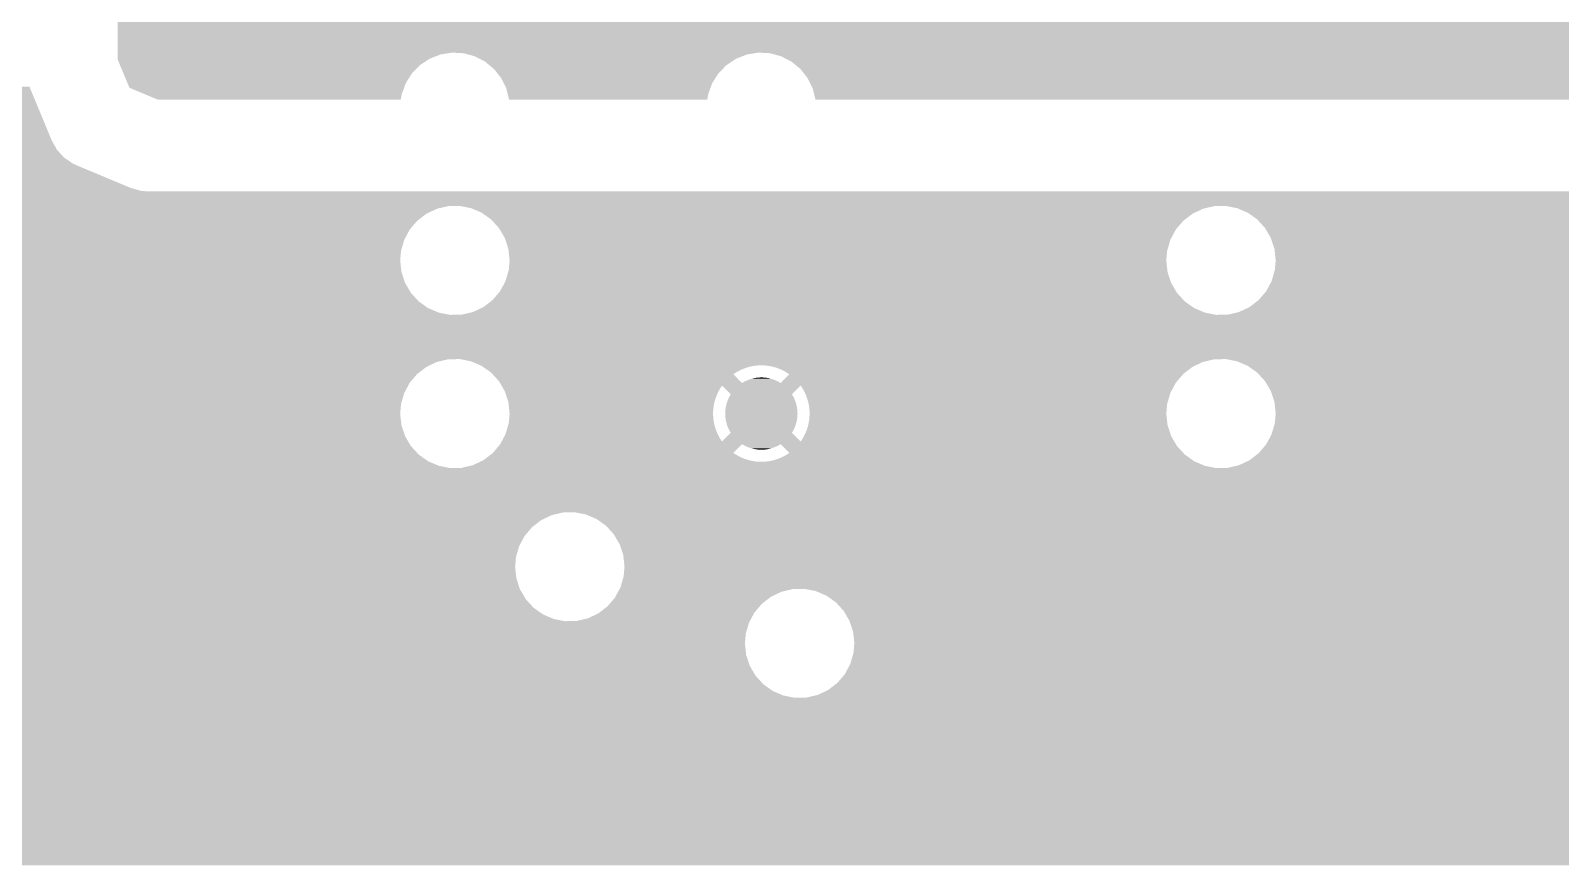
# Model space of a CAD drawing. Extents: x 295 to 953, y 10 to 290.
# Drawn here: x 622.17 to 655.14, y 135.26 to 153.25 of the extents above; entities that cross this region are included whole.
import ezdxf

# ---------------------------------------------------------------- set-up
doc = ezdxf.new("R2010")
doc.units = 0
doc.header["$LTSCALE"] = 5
doc.header["$MEASUREMENT"] = 0
doc.layers.add('PWR1', color=7, linetype='CONTINUOUS')

msp = doc.modelspace()

# ---------------------------------------------------------------- linework, layer by layer
at = {"layer": 'PWR1'}
for points in [[(624.051, 152.779), (624.051, 153.73), (797.076, 152.779), (797.076, 153.73)], [(624.051, 152.74), (624.051, 152.779), (631.007, 152.74), (631.253, 152.779)], [(624.051, 152.649), (624.051, 152.74), (630.775, 152.649), (631.007, 152.74)], [(624.051, 152.625), (624.051, 152.649), (630.737, 152.625), (630.775, 152.649)], [(631.502, 152.766), (631.253, 152.779), (637.774, 152.766), (637.857, 152.779)], [(631.598, 152.74), (631.502, 152.766), (637.611, 152.74), (637.774, 152.766)], [(631.742, 152.7), (631.598, 152.74), (637.51, 152.7), (637.611, 152.74)], [(631.841, 152.649), (631.742, 152.7), (637.379, 152.649), (637.51, 152.7)], [(631.964, 152.586), (631.841, 152.649), (637.283, 152.586), (637.379, 152.649)], [(638.106, 152.766), (637.857, 152.779), (669.969, 152.766), (670.052, 152.779)], [(638.202, 152.74), (638.106, 152.766), (669.806, 152.74), (669.969, 152.766)], [(638.346, 152.7), (638.202, 152.74), (669.705, 152.7), (669.806, 152.74)], [(638.445, 152.649), (638.346, 152.7), (669.573, 152.649), (669.705, 152.7)], [(638.568, 152.586), (638.445, 152.649), (669.477, 152.586), (669.573, 152.649)], [(624.097, 152.512), (624.051, 152.625), (630.567, 152.512), (630.737, 152.625)], [(624.171, 152.335), (624.097, 152.512), (630.392, 152.335), (630.567, 152.512)], [(624.259, 152.124), (624.171, 152.335), (630.258, 152.124), (630.392, 152.335)], [(632.054, 152.512), (631.964, 152.586), (637.171, 152.512), (637.283, 152.586)], [(632.156, 152.428), (632.054, 152.512), (637.088, 152.428), (637.171, 152.512)], [(632.23, 152.335), (632.156, 152.428), (636.996, 152.335), (637.088, 152.428)], [(632.311, 152.232), (632.23, 152.335), (636.931, 152.232), (636.996, 152.335)], [(638.658, 152.512), (638.568, 152.586), (669.365, 152.512), (669.477, 152.586)], [(638.76, 152.428), (638.658, 152.512), (669.282, 152.428), (669.365, 152.512)], [(638.834, 152.335), (638.76, 152.428), (669.19, 152.335), (669.282, 152.428)], [(638.915, 152.232), (638.834, 152.335), (669.126, 152.232), (669.19, 152.335)], [(617.609, 151.85), (617.544, 152.048), (622.227, 151.85), (622.145, 152.048)], [(624.301, 152.022), (624.259, 152.124), (630.221, 152.022), (630.258, 152.124)], [(624.301, 152.021), (624.301, 152.022), (630.221, 152.021), (630.221, 152.022)], [(624.615, 151.89), (624.301, 152.021), (630.172, 151.89), (630.221, 152.021)], [(632.365, 152.124), (632.311, 152.232), (636.862, 152.124), (636.931, 152.232)], [(632.422, 152.009), (632.365, 152.124), (636.82, 152.009), (636.862, 152.124)], [(632.451, 151.89), (632.422, 152.009), (636.776, 151.89), (636.82, 152.009)], [(638.969, 152.124), (638.915, 152.232), (669.057, 152.124), (669.126, 152.232)], [(639.026, 152.009), (638.969, 152.124), (669.015, 152.009), (669.057, 152.124)], [(639.055, 151.89), (639.026, 152.009), (668.971, 151.89), (669.015, 152.009)], [(617.635, 151.602), (617.609, 151.85), (622.33, 151.602), (622.227, 151.85)], [(624.909, 151.767), (624.615, 151.89), (630.148, 151.767), (630.172, 151.89)], [(632.482, 151.767), (632.451, 151.89), (636.752, 151.767), (636.776, 151.89)], [(639.086, 151.767), (639.055, 151.89), (668.947, 151.767), (668.971, 151.89)], [(639.087, 151.767), (639.086, 151.767), (668.946, 151.767), (668.947, 151.767)], [(617.547, 151.156), (617.617, 151.395), (622.515, 151.156), (622.416, 151.395)], [(617.617, 151.395), (617.635, 151.602), (622.416, 151.395), (622.33, 151.602)], [(617.429, 150.936), (617.547, 151.156), (622.606, 150.936), (622.515, 151.156)], [(617.07, 150.595), (617.188, 150.686), (622.822, 150.595), (622.739, 150.686)], [(617.188, 150.686), (617.268, 150.747), (622.739, 150.686), (622.705, 150.747)], [(617.268, 150.747), (617.386, 150.885), (622.705, 150.747), (622.627, 150.885)], [(617.386, 150.885), (617.429, 150.936), (622.627, 150.885), (622.606, 150.936)], [(602.588, 150.388), (602.588, 150.428), (623.081, 150.388), (623.024, 150.428)], [(602.588, 150.351), (602.588, 150.388), (623.16, 150.351), (623.081, 150.388)], [(602.588, 149.862), (602.588, 150.351), (624.329, 149.862), (623.16, 150.351)], [(616.352, 150.428), (616.602, 150.432), (623.024, 150.428), (623.017, 150.432)], [(616.602, 150.432), (616.844, 150.489), (623.017, 150.432), (622.934, 150.489)], [(616.844, 150.489), (616.905, 150.517), (622.934, 150.489), (622.893, 150.517)], [(616.905, 150.517), (617.07, 150.595), (622.893, 150.517), (622.822, 150.595)], [(602.588, 149.799), (602.588, 149.862), (624.549, 149.799), (624.329, 149.862)], [(602.588, 149.786), (602.588, 149.799), (624.711, 149.786), (624.549, 149.799)], [(602.588, 149.536), (602.588, 149.786), (729.13, 149.536), (728.527, 149.786)], [(602.588, 149.535), (602.588, 149.536), (729.13, 149.535), (729.13, 149.536)], [(602.588, 149.474), (602.588, 149.535), (729.156, 149.474), (729.13, 149.535)], [(606.677, 149.47), (606.654, 149.474), (631.17, 149.47), (631.419, 149.474)], [(606.899, 149.426), (606.677, 149.47), (630.983, 149.426), (631.17, 149.47)], [(606.929, 149.413), (606.899, 149.426), (630.927, 149.413), (630.983, 149.426)], [(607.128, 149.328), (606.929, 149.413), (630.747, 149.328), (630.927, 149.413)], [(631.442, 149.47), (631.419, 149.474), (647.68, 149.47), (647.929, 149.474)], [(631.664, 149.426), (631.442, 149.47), (647.493, 149.426), (647.68, 149.47)], [(631.694, 149.413), (631.664, 149.426), (647.437, 149.413), (647.493, 149.426)], [(631.893, 149.328), (631.694, 149.413), (647.257, 149.328), (647.437, 149.413)], [(648.174, 149.426), (647.929, 149.474), (729.176, 149.426), (729.156, 149.474)], [(648.403, 149.328), (648.174, 149.426), (729.217, 149.328), (729.176, 149.426)], [(607.157, 149.306), (607.128, 149.328), (630.702, 149.306), (630.747, 149.328)], [(607.331, 149.183), (607.157, 149.306), (630.541, 149.183), (630.702, 149.306)], [(607.357, 149.155), (607.331, 149.183), (630.504, 149.155), (630.541, 149.183)], [(607.499, 148.999), (607.357, 149.155), (630.371, 148.999), (630.504, 149.155)], [(631.922, 149.306), (631.893, 149.328), (647.212, 149.306), (647.257, 149.328)], [(632.096, 149.183), (631.922, 149.306), (647.051, 149.183), (647.212, 149.306)], [(632.122, 149.155), (632.096, 149.183), (647.014, 149.155), (647.051, 149.183)], [(632.264, 148.999), (632.122, 149.155), (646.881, 148.999), (647.014, 149.155)], [(648.606, 149.183), (648.403, 149.328), (729.277, 149.183), (729.217, 149.328)], [(648.774, 148.999), (648.606, 149.183), (729.354, 148.999), (729.277, 149.183)], [(607.519, 148.965), (607.499, 148.999), (630.342, 148.965), (630.371, 148.999)], [(607.625, 148.784), (607.519, 148.965), (630.245, 148.784), (630.342, 148.965)], [(607.638, 148.746), (607.625, 148.784), (630.224, 148.746), (630.245, 148.784)], [(607.703, 148.548), (607.638, 148.746), (630.167, 148.548), (630.224, 148.746)], [(632.284, 148.965), (632.264, 148.999), (646.852, 148.965), (646.881, 148.999)], [(632.39, 148.784), (632.284, 148.965), (646.755, 148.784), (646.852, 148.965)], [(632.403, 148.746), (632.39, 148.784), (646.734, 148.746), (646.755, 148.784)], [(632.468, 148.548), (632.403, 148.746), (646.677, 148.548), (646.734, 148.746)], [(648.817, 148.927), (648.774, 148.999), (729.385, 148.927), (729.354, 148.999)], [(648.817, 148.926), (648.817, 148.927), (729.385, 148.926), (729.385, 148.927)], [(648.9, 148.784), (648.817, 148.926), (729.385, 148.784), (729.385, 148.926)], [(648.978, 148.548), (648.9, 148.784), (729.385, 148.548), (729.385, 148.784)], [(607.707, 148.507), (607.703, 148.548), (630.155, 148.507), (630.167, 148.548)], [(607.729, 148.3), (607.707, 148.507), (630.136, 148.3), (630.155, 148.507)], [(632.472, 148.507), (632.468, 148.548), (646.665, 148.507), (646.677, 148.548)], [(632.494, 148.3), (632.472, 148.507), (646.646, 148.3), (646.665, 148.507)], [(649.004, 148.3), (648.978, 148.548), (729.385, 148.3), (729.385, 148.548)], [(607.641, 147.854), (607.699, 148.052), (630.228, 147.854), (630.163, 148.052)], [(607.699, 148.052), (607.711, 148.093), (630.163, 148.052), (630.158, 148.093)], [(607.711, 148.093), (607.729, 148.3), (630.158, 148.093), (630.136, 148.3)], [(632.406, 147.854), (632.464, 148.052), (646.738, 147.854), (646.673, 148.052)], [(632.464, 148.052), (632.476, 148.093), (646.673, 148.052), (646.668, 148.093)], [(632.476, 148.093), (632.494, 148.3), (646.668, 148.093), (646.646, 148.3)], [(648.916, 147.854), (648.986, 148.093), (729.385, 147.854), (729.385, 148.093)], [(648.986, 148.093), (649.004, 148.3), (729.385, 148.093), (729.385, 148.3)], [(607.523, 147.634), (607.621, 147.815), (630.347, 147.634), (630.241, 147.815)], [(607.621, 147.815), (607.641, 147.854), (630.241, 147.815), (630.228, 147.854)], [(632.288, 147.634), (632.386, 147.815), (646.857, 147.634), (646.751, 147.815)], [(632.386, 147.815), (632.406, 147.854), (646.751, 147.815), (646.738, 147.854)], [(648.81, 147.655), (648.867, 147.762), (702.52, 147.655), (702.746, 147.762)], [(648.867, 147.762), (648.898, 147.819), (702.746, 147.762), (702.988, 147.819)], [(648.898, 147.819), (648.9, 147.823), (702.988, 147.819), (703.238, 147.823)], [(648.9, 147.823), (648.916, 147.854), (729.385, 147.823), (729.385, 147.854)], [(607.164, 147.293), (607.325, 147.416), (630.708, 147.293), (630.535, 147.416)], [(607.325, 147.416), (607.362, 147.445), (630.535, 147.416), (630.509, 147.445)], [(607.362, 147.445), (607.494, 147.6), (630.509, 147.445), (630.367, 147.6)], [(607.494, 147.6), (607.523, 147.634), (630.367, 147.6), (630.347, 147.634)], [(631.929, 147.293), (632.09, 147.416), (647.218, 147.293), (647.045, 147.416)], [(632.09, 147.416), (632.127, 147.445), (647.045, 147.416), (647.019, 147.445)], [(632.127, 147.445), (632.259, 147.6), (647.019, 147.445), (646.877, 147.6)], [(632.259, 147.6), (632.288, 147.634), (646.877, 147.6), (646.857, 147.634)], [(648.466, 147.314), (648.637, 147.445), (702.161, 147.314), (702.272, 147.445)], [(648.637, 147.445), (648.687, 147.504), (702.272, 147.445), (702.323, 147.504)], [(648.687, 147.504), (648.798, 147.634), (702.323, 147.504), (702.493, 147.634)], [(648.798, 147.634), (648.81, 147.655), (702.493, 147.634), (702.52, 147.655)], [(602.588, 147.095), (602.588, 147.126), (702.043, 147.095), (702.059, 147.126)], [(602.588, 146.856), (602.588, 147.095), (701.973, 146.856), (702.043, 147.095)], [(606.446, 147.126), (606.696, 147.13), (631.211, 147.126), (631.189, 147.13)], [(606.696, 147.13), (606.882, 147.174), (631.189, 147.13), (630.967, 147.174)], [(606.882, 147.174), (606.938, 147.187), (630.967, 147.174), (630.937, 147.187)], [(606.938, 147.187), (607.119, 147.272), (630.937, 147.187), (630.738, 147.272)], [(607.119, 147.272), (607.164, 147.293), (630.738, 147.272), (630.708, 147.293)], [(631.211, 147.126), (631.461, 147.13), (647.721, 147.126), (647.699, 147.13)], [(631.461, 147.13), (631.647, 147.174), (647.699, 147.13), (647.477, 147.174)], [(631.647, 147.174), (631.703, 147.187), (647.477, 147.174), (647.447, 147.187)], [(631.703, 147.187), (631.884, 147.272), (647.447, 147.187), (647.248, 147.272)], [(631.884, 147.272), (631.929, 147.293), (647.248, 147.272), (647.218, 147.293)], [(647.721, 147.126), (647.971, 147.13), (702.059, 147.126), (702.062, 147.13)], [(647.971, 147.13), (648.213, 147.187), (702.062, 147.13), (702.092, 147.187)], [(648.213, 147.187), (648.439, 147.293), (702.092, 147.187), (702.149, 147.293)], [(648.439, 147.293), (648.466, 147.314), (702.149, 147.293), (702.161, 147.314)], [(602.588, 146.649), (602.588, 146.856), (701.955, 146.649), (701.973, 146.856)], [(602.588, 146.401), (602.588, 146.649), (701.981, 146.401), (701.955, 146.649)], [(602.588, 146.172), (602.588, 146.401), (702.057, 146.172), (701.981, 146.401)], [(616.583, 146.168), (616.56, 146.172), (631.17, 146.168), (631.419, 146.172)], [(616.805, 146.124), (616.583, 146.168), (630.983, 146.124), (631.17, 146.168)], [(616.835, 146.111), (616.805, 146.124), (630.927, 146.111), (630.983, 146.124)], [(617.034, 146.026), (616.835, 146.111), (630.747, 146.026), (630.927, 146.111)], [(631.442, 146.168), (631.419, 146.172), (647.68, 146.168), (647.929, 146.172)], [(631.664, 146.124), (631.442, 146.168), (647.493, 146.124), (647.68, 146.168)], [(631.694, 146.111), (631.664, 146.124), (647.437, 146.111), (647.493, 146.124)], [(631.864, 146.038), (631.694, 146.111), (647.282, 146.038), (647.437, 146.111)], [(647.952, 146.168), (647.929, 146.172), (662.539, 146.168), (662.788, 146.172)], [(648.174, 146.124), (647.952, 146.168), (662.352, 146.124), (662.539, 146.168)], [(648.204, 146.111), (648.174, 146.124), (662.296, 146.111), (662.352, 146.124)], [(648.403, 146.026), (648.204, 146.111), (662.116, 146.026), (662.296, 146.111)], [(617.063, 146.004), (617.034, 146.026), (630.702, 146.004), (630.747, 146.026)], [(617.237, 145.881), (617.063, 146.004), (630.541, 145.881), (630.702, 146.004)], [(617.263, 145.853), (617.237, 145.881), (630.504, 145.853), (630.541, 145.881)], [(617.405, 145.697), (617.263, 145.853), (630.371, 145.697), (630.504, 145.853)], [(631.874, 146.033), (631.864, 146.038), (637.823, 146.033), (637.897, 146.038)], [(631.893, 146.026), (631.874, 146.033), (637.762, 146.026), (637.823, 146.033)], [(631.895, 146.024), (631.893, 146.026), (637.749, 146.024), (637.762, 146.026)], [(631.916, 146.009), (631.895, 146.024), (637.676, 146.009), (637.749, 146.024)], [(631.944, 145.989), (631.916, 146.009), (637.605, 145.989), (637.676, 146.009)], [(631.979, 145.964), (631.944, 145.989), (637.535, 145.964), (637.605, 145.989)], [(632.021, 145.935), (631.979, 145.964), (637.467, 145.935), (637.535, 145.964)], [(632.069, 145.9), (632.021, 145.935), (637.402, 145.9), (637.467, 145.935)], [(632.096, 145.881), (632.069, 145.9), (637.372, 145.881), (637.402, 145.9)], [(632.114, 145.861), (632.096, 145.881), (637.339, 145.861), (637.372, 145.881)], [(632.129, 145.845), (632.114, 145.861), (637.315, 145.845), (637.339, 145.861)], [(632.264, 145.697), (632.129, 145.845), (637.462, 145.697), (637.315, 145.845)], [(637.618, 145.716), (637.658, 145.732), (638.222, 145.716), (638.179, 145.732)], [(637.658, 145.732), (637.679, 145.738), (638.179, 145.732), (638.162, 145.738)], [(637.679, 145.738), (637.719, 145.751), (638.162, 145.738), (638.118, 145.751)], [(637.719, 145.751), (637.741, 145.756), (638.118, 145.751), (638.1, 145.756)], [(637.741, 145.756), (637.781, 145.765), (638.1, 145.756), (638.054, 145.765)], [(637.781, 145.765), (637.806, 145.768), (638.054, 145.765), (638.037, 145.768)], [(637.806, 145.768), (637.845, 145.774), (638.037, 145.768), (637.988, 145.774)], [(637.845, 145.774), (637.876, 145.775), (637.988, 145.774), (637.973, 145.775)], [(637.876, 145.775), (637.909, 145.777), (637.973, 145.775), (637.909, 145.777)], [(637.971, 146.037), (637.897, 146.038), (647.28, 146.037), (647.282, 146.038)], [(638.044, 146.03), (637.971, 146.037), (647.267, 146.03), (647.28, 146.037)], [(638.118, 146.019), (638.044, 146.03), (647.242, 146.019), (647.267, 146.03)], [(638.18, 146.004), (638.118, 146.019), (647.212, 146.004), (647.242, 146.019)], [(638.19, 146.002), (638.18, 146.004), (647.209, 146.002), (647.212, 146.004)], [(638.261, 145.98), (638.19, 146.002), (647.18, 145.98), (647.209, 146.002)], [(638.33, 145.953), (638.261, 145.98), (647.145, 145.953), (647.18, 145.98)], [(638.397, 145.922), (638.33, 145.953), (647.104, 145.922), (647.145, 145.953)], [(638.342, 145.663), (638.523, 145.845), (646.852, 145.663), (647.007, 145.845)], [(638.461, 145.885), (638.397, 145.922), (647.056, 145.885), (647.104, 145.922)], [(638.51, 145.853), (638.461, 145.885), (647.014, 145.853), (647.056, 145.885)], [(638.523, 145.845), (638.51, 145.853), (647.007, 145.845), (647.014, 145.853)], [(648.432, 146.004), (648.403, 146.026), (662.071, 146.004), (662.116, 146.026)], [(648.606, 145.881), (648.432, 146.004), (661.91, 145.881), (662.071, 146.004)], [(648.632, 145.853), (648.606, 145.881), (661.873, 145.853), (661.91, 145.881)], [(648.774, 145.697), (648.632, 145.853), (661.74, 145.697), (661.873, 145.853)], [(617.425, 145.663), (617.405, 145.697), (630.342, 145.663), (630.371, 145.697)], [(617.531, 145.482), (617.425, 145.663), (630.245, 145.482), (630.342, 145.663)], [(617.544, 145.444), (617.531, 145.482), (630.224, 145.444), (630.245, 145.482)], [(617.609, 145.246), (617.544, 145.444), (630.167, 145.246), (630.224, 145.444)], [(632.288, 145.657), (632.264, 145.697), (637.503, 145.657), (637.462, 145.697)], [(632.32, 145.602), (632.288, 145.657), (646.819, 145.602), (646.849, 145.657)], [(632.356, 145.54), (632.32, 145.602), (637.032, 145.54), (637.072, 145.602)], [(632.39, 145.482), (632.356, 145.54), (636.999, 145.482), (637.032, 145.54)], [(632.392, 145.475), (632.39, 145.482), (636.995, 145.475), (636.999, 145.482)], [(632.414, 145.408), (632.392, 145.475), (636.964, 145.408), (636.995, 145.475)], [(632.437, 145.339), (632.414, 145.408), (636.937, 145.339), (636.964, 145.408)], [(637.26, 145.414), (637.072, 145.602), (638.578, 145.414), (638.766, 145.602)], [(637.234, 145.367), (637.26, 145.414), (638.605, 145.367), (638.578, 145.414)], [(637.503, 145.657), (637.541, 145.679), (638.335, 145.657), (638.297, 145.679)], [(637.541, 145.679), (637.56, 145.689), (638.297, 145.679), (638.28, 145.689)], [(637.56, 145.689), (637.598, 145.708), (638.28, 145.689), (638.239, 145.708)], [(637.598, 145.708), (637.618, 145.716), (638.239, 145.708), (638.222, 145.716)], [(638.335, 145.657), (638.342, 145.663), (646.849, 145.657), (646.852, 145.663)], [(638.795, 145.559), (638.766, 145.602), (646.796, 145.559), (646.819, 145.602)], [(638.833, 145.495), (638.795, 145.559), (646.762, 145.495), (646.796, 145.559)], [(638.858, 145.444), (638.833, 145.495), (646.734, 145.444), (646.762, 145.495)], [(638.866, 145.429), (638.858, 145.444), (646.73, 145.429), (646.734, 145.444)], [(638.894, 145.361), (638.866, 145.429), (646.71, 145.361), (646.73, 145.429)], [(648.794, 145.663), (648.774, 145.697), (661.711, 145.663), (661.74, 145.697)], [(648.9, 145.482), (648.794, 145.663), (661.614, 145.482), (661.711, 145.663)], [(648.913, 145.444), (648.9, 145.482), (661.593, 145.444), (661.614, 145.482)], [(648.978, 145.246), (648.913, 145.444), (661.536, 145.246), (661.593, 145.444)], [(617.613, 145.205), (617.609, 145.246), (630.155, 145.205), (630.167, 145.246)], [(617.635, 144.998), (617.613, 145.205), (630.136, 144.998), (630.155, 145.205)], [(632.46, 145.268), (632.437, 145.339), (636.915, 145.268), (636.937, 145.339)], [(632.468, 145.246), (632.46, 145.268), (636.91, 145.246), (636.915, 145.268)], [(632.473, 145.196), (632.468, 145.246), (636.898, 145.196), (636.91, 145.246)], [(632.481, 145.123), (632.473, 145.196), (636.887, 145.123), (636.898, 145.196)], [(632.489, 145.049), (632.481, 145.123), (636.88, 145.049), (636.887, 145.123)], [(637.142, 145.052), (637.143, 145.062), (638.696, 145.052), (638.696, 145.062)], [(637.143, 145.062), (637.149, 145.115), (638.696, 145.062), (638.689, 145.115)], [(637.149, 145.115), (637.151, 145.126), (638.689, 145.115), (638.688, 145.126)], [(637.151, 145.126), (637.161, 145.178), (638.688, 145.126), (638.677, 145.178)], [(637.161, 145.178), (637.164, 145.188), (638.677, 145.178), (638.675, 145.188)], [(637.164, 145.188), (637.179, 145.24), (638.675, 145.188), (638.66, 145.24)], [(637.179, 145.24), (637.182, 145.25), (638.66, 145.24), (638.657, 145.25)], [(637.182, 145.25), (637.201, 145.3), (638.657, 145.25), (638.637, 145.3)], [(637.201, 145.3), (637.206, 145.31), (638.637, 145.3), (638.633, 145.31)], [(637.206, 145.31), (637.228, 145.358), (638.633, 145.31), (638.61, 145.358)], [(637.228, 145.358), (637.234, 145.367), (638.61, 145.358), (638.605, 145.367)], [(638.917, 145.29), (638.894, 145.361), (646.69, 145.29), (646.71, 145.361)], [(638.936, 145.219), (638.917, 145.29), (646.669, 145.219), (646.69, 145.29)], [(638.938, 145.205), (638.936, 145.219), (646.665, 145.205), (646.669, 145.219)], [(638.949, 145.146), (638.938, 145.205), (646.66, 145.146), (646.665, 145.205)], [(638.957, 145.072), (638.949, 145.146), (646.653, 145.072), (646.66, 145.146)], [(638.959, 144.998), (638.957, 145.072), (646.646, 144.998), (646.653, 145.072)], [(648.982, 145.205), (648.978, 145.246), (661.524, 145.205), (661.536, 145.246)], [(649.004, 144.998), (648.982, 145.205), (661.505, 144.998), (661.524, 145.205)], [(617.547, 144.552), (617.605, 144.75), (630.228, 144.552), (630.163, 144.75)], [(617.605, 144.75), (617.617, 144.791), (630.163, 144.75), (630.158, 144.791)], [(617.617, 144.791), (617.635, 144.998), (630.158, 144.791), (630.136, 144.998)], [(632.445, 144.684), (632.465, 144.755), (636.928, 144.684), (636.908, 144.755)], [(632.465, 144.755), (632.476, 144.791), (636.908, 144.755), (636.901, 144.791)], [(632.476, 144.791), (632.479, 144.828), (636.901, 144.791), (636.893, 144.828)], [(632.479, 144.828), (632.486, 144.901), (636.893, 144.828), (636.884, 144.901)], [(632.486, 144.901), (632.492, 144.975), (636.884, 144.901), (636.879, 144.975)], [(632.494, 144.998), (632.489, 145.049), (636.88, 144.998), (636.88, 145.049)], [(632.492, 144.975), (632.494, 144.998), (636.879, 144.975), (636.88, 144.998)], [(637.14, 144.998), (637.142, 145.052), (638.699, 144.998), (638.696, 145.052)], [(637.142, 144.944), (637.14, 144.998), (638.697, 144.944), (638.699, 144.998)], [(637.143, 144.934), (637.142, 144.944), (638.696, 144.934), (638.697, 144.944)], [(637.149, 144.88), (637.143, 144.934), (638.69, 144.88), (638.696, 144.934)], [(637.151, 144.87), (637.149, 144.88), (638.688, 144.87), (638.69, 144.88)], [(637.162, 144.817), (637.151, 144.87), (638.677, 144.817), (638.688, 144.87)], [(637.164, 144.807), (637.162, 144.817), (638.675, 144.807), (638.677, 144.817)], [(637.179, 144.756), (637.164, 144.807), (638.66, 144.756), (638.675, 144.807)], [(637.182, 144.746), (637.179, 144.756), (638.656, 144.746), (638.66, 144.756)], [(637.201, 144.695), (637.182, 144.746), (638.637, 144.695), (638.656, 144.746)], [(638.924, 144.727), (638.929, 144.75), (646.68, 144.727), (646.673, 144.75)], [(638.929, 144.75), (638.94, 144.799), (646.673, 144.75), (646.668, 144.799)], [(638.94, 144.799), (638.952, 144.873), (646.668, 144.799), (646.66, 144.873)], [(638.952, 144.873), (638.958, 144.946), (646.66, 144.873), (646.652, 144.946)], [(638.958, 144.946), (638.959, 144.998), (646.652, 144.946), (646.646, 144.998)], [(648.916, 144.552), (648.974, 144.75), (661.597, 144.552), (661.532, 144.75)], [(648.974, 144.75), (648.986, 144.791), (661.532, 144.75), (661.527, 144.791)], [(648.986, 144.791), (649.004, 144.998), (661.527, 144.791), (661.505, 144.998)], [(617.429, 144.332), (617.527, 144.513), (630.347, 144.332), (630.241, 144.513)], [(617.527, 144.513), (617.547, 144.552), (630.241, 144.513), (630.228, 144.552)], [(632.321, 144.394), (632.334, 144.417), (637.072, 144.394), (637.056, 144.417)], [(632.334, 144.417), (632.368, 144.48), (637.056, 144.417), (637.017, 144.48)], [(632.368, 144.48), (632.403, 144.546), (637.017, 144.48), (636.982, 144.546)], [(632.403, 144.546), (632.406, 144.552), (636.982, 144.546), (636.98, 144.552)], [(632.406, 144.552), (632.424, 144.614), (636.98, 144.552), (636.953, 144.614)], [(632.424, 144.614), (632.445, 144.684), (636.953, 144.614), (636.928, 144.684)], [(637.072, 144.394), (637.26, 144.582), (638.766, 144.394), (638.578, 144.582)], [(637.205, 144.686), (637.201, 144.695), (638.633, 144.686), (638.637, 144.695)], [(637.229, 144.637), (637.205, 144.686), (638.61, 144.637), (638.633, 144.686)], [(637.233, 144.628), (637.229, 144.637), (638.605, 144.628), (638.61, 144.637)], [(637.26, 144.582), (637.233, 144.628), (638.578, 144.582), (638.605, 144.628)], [(638.766, 144.394), (638.807, 144.456), (646.821, 144.394), (646.784, 144.456)], [(638.807, 144.456), (638.839, 144.513), (646.784, 144.456), (646.751, 144.513)], [(638.839, 144.513), (638.843, 144.52), (646.751, 144.513), (646.748, 144.52)], [(638.843, 144.52), (638.875, 144.587), (646.748, 144.52), (646.726, 144.587)], [(638.875, 144.587), (638.902, 144.656), (646.726, 144.587), (646.704, 144.656)], [(638.902, 144.656), (638.924, 144.727), (646.704, 144.656), (646.68, 144.727)], [(648.798, 144.332), (648.896, 144.513), (661.716, 144.332), (661.61, 144.513)], [(648.896, 144.513), (648.916, 144.552), (661.61, 144.513), (661.597, 144.552)], [(617.07, 143.991), (617.231, 144.114), (630.708, 143.991), (630.535, 144.114)], [(617.231, 144.114), (617.268, 144.143), (630.535, 144.114), (630.509, 144.143)], [(617.268, 144.143), (617.4, 144.298), (630.509, 144.143), (630.367, 144.298)], [(617.4, 144.298), (617.429, 144.332), (630.367, 144.298), (630.347, 144.332)], [(631.995, 144.042), (632.037, 144.074), (637.509, 144.042), (637.442, 144.074)], [(632.037, 144.074), (632.084, 144.11), (637.442, 144.074), (637.377, 144.11)], [(632.084, 144.11), (632.127, 144.143), (637.377, 144.11), (637.328, 144.143)], [(632.127, 144.143), (632.134, 144.151), (637.328, 144.143), (637.315, 144.151)], [(632.134, 144.151), (632.288, 144.332), (637.315, 144.151), (637.497, 144.332)], [(632.288, 144.332), (632.292, 144.339), (637.497, 144.332), (637.503, 144.339)], [(632.292, 144.339), (632.321, 144.394), (646.853, 144.339), (646.821, 144.394)], [(637.542, 144.317), (637.503, 144.339), (638.298, 144.317), (638.335, 144.339)], [(637.559, 144.307), (637.542, 144.317), (638.278, 144.307), (638.298, 144.317)], [(637.599, 144.288), (637.559, 144.307), (638.241, 144.288), (638.278, 144.307)], [(637.617, 144.28), (637.599, 144.288), (638.22, 144.28), (638.241, 144.288)], [(637.659, 144.264), (637.617, 144.28), (638.181, 144.264), (638.22, 144.28)], [(637.677, 144.257), (637.659, 144.264), (638.16, 144.257), (638.181, 144.264)], [(637.721, 144.245), (637.677, 144.257), (638.12, 144.245), (638.16, 144.257)], [(637.739, 144.24), (637.721, 144.245), (638.097, 144.24), (638.12, 144.245)], [(637.784, 144.231), (637.739, 144.24), (638.057, 144.231), (638.097, 144.24)], [(637.802, 144.227), (637.784, 144.231), (638.033, 144.227), (638.057, 144.231)], [(637.85, 144.222), (637.802, 144.227), (637.994, 144.222), (638.033, 144.227)], [(637.865, 144.22), (637.85, 144.222), (637.962, 144.22), (637.994, 144.222)], [(637.93, 144.219), (637.865, 144.22), (637.93, 144.219), (637.962, 144.22)], [(638.376, 144.298), (638.335, 144.339), (646.877, 144.298), (646.853, 144.339)], [(638.371, 144.061), (638.437, 144.096), (647.12, 144.061), (647.071, 144.096)], [(638.523, 144.151), (638.376, 144.298), (647.011, 144.151), (646.877, 144.298)], [(638.437, 144.096), (638.467, 144.114), (647.071, 144.096), (647.045, 144.114)], [(638.467, 144.114), (638.5, 144.135), (647.045, 144.114), (647.026, 144.135)], [(638.5, 144.135), (638.523, 144.151), (647.026, 144.135), (647.011, 144.151)], [(648.439, 143.991), (648.6, 144.114), (662.077, 143.991), (661.904, 144.114)], [(648.6, 144.114), (648.637, 144.143), (661.904, 144.114), (661.878, 144.143)], [(648.637, 144.143), (648.769, 144.298), (661.878, 144.143), (661.736, 144.298)], [(648.769, 144.298), (648.798, 144.332), (661.736, 144.298), (661.716, 144.332)], [(602.588, 143.727), (602.588, 143.824), (675.329, 143.727), (675.366, 143.824)], [(616.352, 143.824), (616.602, 143.828), (631.211, 143.824), (631.189, 143.828)], [(616.602, 143.828), (616.788, 143.872), (631.189, 143.828), (630.967, 143.872)], [(616.788, 143.872), (616.844, 143.885), (630.967, 143.872), (630.937, 143.885)], [(616.844, 143.885), (617.025, 143.97), (630.937, 143.885), (630.738, 143.97)], [(617.025, 143.97), (617.07, 143.991), (630.738, 143.97), (630.708, 143.991)], [(631.211, 143.824), (631.461, 143.828), (647.721, 143.824), (647.699, 143.828)], [(631.461, 143.828), (631.647, 143.872), (647.699, 143.828), (647.477, 143.872)], [(631.647, 143.872), (631.703, 143.885), (647.477, 143.872), (647.447, 143.885)], [(631.703, 143.885), (631.858, 143.958), (647.447, 143.885), (647.276, 143.958)], [(631.858, 143.958), (631.861, 143.959), (637.942, 143.958), (637.868, 143.959)], [(631.861, 143.959), (631.874, 143.965), (637.868, 143.959), (637.794, 143.965)], [(631.874, 143.965), (631.898, 143.977), (637.794, 143.965), (637.721, 143.977)], [(631.898, 143.977), (631.929, 143.991), (637.721, 143.977), (637.659, 143.991)], [(631.929, 143.991), (631.932, 143.994), (637.659, 143.991), (637.649, 143.994)], [(631.932, 143.994), (631.96, 144.015), (637.649, 143.994), (637.578, 144.015)], [(631.96, 144.015), (631.995, 144.042), (637.578, 144.015), (637.509, 144.042)], [(637.942, 143.958), (638.016, 143.962), (647.276, 143.958), (647.266, 143.962)], [(638.016, 143.962), (638.077, 143.97), (647.266, 143.962), (647.248, 143.97)], [(638.077, 143.97), (638.09, 143.972), (647.248, 143.97), (647.246, 143.972)], [(638.09, 143.972), (638.162, 143.986), (647.246, 143.972), (647.225, 143.986)], [(638.162, 143.986), (638.234, 144.006), (647.225, 143.986), (647.197, 144.006)], [(638.234, 144.006), (638.303, 144.031), (647.197, 144.006), (647.162, 144.031)], [(638.303, 144.031), (638.371, 144.061), (647.162, 144.031), (647.12, 144.061)], [(647.721, 143.824), (647.971, 143.828), (662.58, 143.824), (662.558, 143.828)], [(647.971, 143.828), (648.157, 143.872), (662.558, 143.828), (662.336, 143.872)], [(648.157, 143.872), (648.213, 143.885), (662.336, 143.872), (662.306, 143.885)], [(648.213, 143.885), (648.394, 143.97), (662.306, 143.885), (662.107, 143.97)], [(648.394, 143.97), (648.439, 143.991), (662.107, 143.97), (662.077, 143.991)], [(602.588, 143.455), (602.588, 143.727), (675.282, 143.455), (675.329, 143.727)], [(602.588, 143.347), (602.588, 143.455), (675.278, 143.347), (675.282, 143.455)], [(602.588, 143.073), (602.588, 143.347), (675.304, 143.073), (675.278, 143.347)], [(602.588, 142.87), (602.588, 143.073), (675.364, 142.87), (675.304, 143.073)], [(602.588, 142.866), (602.588, 142.87), (633.646, 142.866), (633.896, 142.87)], [(602.588, 142.809), (602.588, 142.866), (633.404, 142.809), (633.646, 142.866)], [(602.588, 142.702), (602.588, 142.809), (633.178, 142.702), (633.404, 142.809)], [(634.14, 142.822), (633.896, 142.87), (675.379, 142.822), (675.364, 142.87)], [(634.172, 142.808), (634.14, 142.822), (675.383, 142.808), (675.379, 142.822)], [(634.369, 142.724), (634.172, 142.808), (675.427, 142.724), (675.383, 142.808)], [(602.588, 142.551), (602.588, 142.702), (632.981, 142.551), (633.178, 142.702)], [(602.588, 142.361), (602.588, 142.551), (632.819, 142.361), (632.981, 142.551)], [(634.572, 142.579), (634.369, 142.724), (675.502, 142.579), (675.427, 142.724)], [(634.586, 142.564), (634.572, 142.579), (675.51, 142.564), (675.502, 142.579)], [(634.741, 142.395), (634.586, 142.564), (675.643, 142.395), (675.51, 142.564)], [(602.588, 142.142), (602.588, 142.361), (632.701, 142.142), (632.819, 142.361)], [(602.588, 141.903), (602.588, 142.142), (632.631, 141.903), (632.701, 142.142)], [(634.768, 142.348), (634.741, 142.395), (675.681, 142.348), (675.643, 142.395)], [(634.866, 142.18), (634.768, 142.348), (675.877, 142.18), (675.681, 142.348)], [(634.87, 142.169), (634.866, 142.18), (675.89, 142.169), (675.877, 142.18)], [(634.915, 142.033), (634.87, 142.169), (676.129, 142.033), (675.89, 142.169)], [(602.588, 141.696), (602.588, 141.903), (632.613, 141.696), (632.631, 141.903)], [(634.944, 141.945), (634.915, 142.033), (676.391, 141.945), (676.129, 142.033)], [(634.944, 141.944), (634.944, 141.945), (676.399, 141.944), (676.391, 141.945)], [(634.948, 141.908), (634.944, 141.944), (676.664, 141.908), (676.399, 141.944)], [(634.971, 141.696), (634.948, 141.908), (729.385, 141.696), (729.385, 141.908)], [(602.588, 141.448), (602.588, 141.696), (632.639, 141.448), (632.613, 141.696)], [(602.588, 141.211), (602.588, 141.448), (632.717, 141.211), (632.639, 141.448)], [(634.883, 141.25), (634.952, 141.489), (729.385, 141.25), (729.385, 141.489)], [(634.952, 141.489), (634.971, 141.696), (729.385, 141.489), (729.385, 141.696)], [(602.588, 140.996), (602.588, 141.211), (632.843, 140.996), (632.717, 141.211)], [(634.776, 141.051), (634.833, 141.158), (638.131, 141.051), (638.357, 141.158)], [(634.833, 141.158), (634.864, 141.215), (638.357, 141.158), (638.599, 141.215)], [(634.864, 141.215), (634.866, 141.219), (638.599, 141.215), (638.849, 141.219)], [(634.866, 141.219), (634.883, 141.25), (729.385, 141.219), (729.385, 141.25)], [(639.093, 141.171), (638.849, 141.219), (729.385, 141.171), (729.385, 141.219)], [(639.322, 141.073), (639.093, 141.171), (729.385, 141.073), (729.385, 141.171)], [(602.588, 140.812), (602.588, 140.996), (633.011, 140.812), (632.843, 140.996)], [(602.588, 140.668), (602.588, 140.812), (633.214, 140.668), (633.011, 140.812)], [(634.433, 140.71), (634.603, 140.841), (637.772, 140.71), (637.883, 140.841)], [(634.603, 140.841), (634.654, 140.9), (637.883, 140.841), (637.934, 140.9)], [(634.654, 140.9), (634.765, 141.03), (637.934, 140.9), (638.104, 141.03)], [(634.765, 141.03), (634.776, 141.051), (638.104, 141.03), (638.131, 141.051)], [(639.525, 140.928), (639.322, 141.073), (729.385, 140.928), (729.385, 141.073)], [(639.694, 140.744), (639.525, 140.928), (729.385, 140.744), (729.385, 140.928)], [(602.588, 140.57), (602.588, 140.668), (633.443, 140.57), (633.214, 140.668)], [(602.588, 140.522), (602.588, 140.57), (633.688, 140.522), (633.443, 140.57)], [(602.588, 140.491), (602.588, 140.522), (637.654, 140.491), (637.67, 140.522)], [(602.588, 140.252), (602.588, 140.491), (637.584, 140.252), (637.654, 140.491)], [(633.688, 140.522), (633.937, 140.526), (637.67, 140.522), (637.673, 140.526)], [(633.937, 140.526), (634.18, 140.583), (637.673, 140.526), (637.703, 140.583)], [(634.18, 140.583), (634.405, 140.689), (637.703, 140.583), (637.76, 140.689)], [(634.405, 140.689), (634.433, 140.71), (637.76, 140.689), (637.772, 140.71)], [(639.819, 140.529), (639.694, 140.744), (729.385, 140.529), (729.385, 140.744)], [(639.897, 140.293), (639.819, 140.529), (729.385, 140.293), (729.385, 140.529)], [(602.588, 140.045), (602.588, 140.252), (637.566, 140.045), (637.584, 140.252)], [(639.924, 140.045), (639.897, 140.293), (729.385, 140.045), (729.385, 140.293)], [(602.588, 139.797), (602.588, 140.045), (637.592, 139.797), (637.566, 140.045)], [(602.588, 139.56), (602.588, 139.797), (637.67, 139.56), (637.592, 139.797)], [(639.879, 139.748), (639.899, 139.816), (684.485, 139.748), (684.752, 139.816)], [(639.899, 139.816), (639.904, 139.832), (684.752, 139.816), (685.027, 139.832)], [(639.904, 139.832), (639.905, 139.838), (729.385, 139.832), (729.385, 139.838)], [(639.905, 139.838), (639.924, 140.045), (729.385, 139.838), (729.385, 140.045)], [(602.588, 139.345), (602.588, 139.56), (637.796, 139.345), (637.67, 139.56)], [(639.718, 139.379), (639.765, 139.468), (683.932, 139.379), (684.014, 139.468)], [(639.765, 139.468), (639.836, 139.599), (684.014, 139.468), (684.192, 139.599)], [(639.836, 139.599), (639.845, 139.631), (684.192, 139.599), (684.236, 139.631)], [(639.845, 139.631), (639.879, 139.748), (684.236, 139.631), (684.485, 139.748)], [(602.588, 139.161), (602.588, 139.345), (637.964, 139.161), (637.796, 139.345)], [(602.588, 139.017), (602.588, 139.161), (638.167, 139.017), (637.964, 139.161)], [(639.358, 139.038), (639.556, 139.19), (683.686, 139.038), (683.78, 139.19)], [(639.556, 139.19), (639.621, 139.265), (683.78, 139.19), (683.827, 139.265)], [(639.621, 139.265), (639.718, 139.379), (683.827, 139.265), (683.932, 139.379)], [(602.588, 138.919), (602.588, 139.017), (638.396, 138.919), (638.167, 139.017)], [(602.588, 138.871), (602.588, 138.919), (638.641, 138.871), (638.396, 138.919)], [(602.588, 138.774), (602.588, 138.871), (683.584, 138.774), (683.621, 138.871)], [(638.641, 138.871), (638.89, 138.875), (683.621, 138.871), (683.623, 138.875)], [(638.89, 138.875), (639.133, 138.932), (683.623, 138.875), (683.644, 138.932)], [(639.133, 138.932), (639.343, 139.031), (683.644, 138.932), (683.682, 139.031)], [(639.343, 139.031), (639.358, 139.038), (683.682, 139.031), (683.686, 139.038)], [(602.588, 138.502), (602.588, 138.774), (683.537, 138.502), (683.584, 138.774)], [(602.588, 138.394), (602.588, 138.502), (683.533, 138.394), (683.537, 138.502)], [(602.588, 138.12), (602.588, 138.394), (683.559, 138.12), (683.533, 138.394)], [(602.588, 137.855), (602.588, 138.12), (683.638, 137.855), (683.559, 138.12)], [(602.588, 137.611), (602.588, 137.855), (683.765, 137.611), (683.638, 137.855)], [(602.588, 137.395), (602.588, 137.611), (683.936, 137.395), (683.765, 137.611)], [(602.588, 137.216), (602.588, 137.395), (684.145, 137.216), (683.936, 137.395)], [(602.588, 137.092), (602.588, 137.216), (684.364, 137.092), (684.145, 137.216)], [(602.588, 137.087), (602.588, 137.092), (678.223, 137.087), (678.473, 137.092)], [(602.588, 137.03), (602.588, 137.087), (677.981, 137.03), (678.223, 137.087)], [(602.588, 136.924), (602.588, 137.03), (677.755, 136.924), (677.981, 137.03)], [(602.588, 136.773), (602.588, 136.924), (677.558, 136.773), (677.755, 136.924)], [(602.588, 136.583), (602.588, 136.773), (677.396, 136.583), (677.558, 136.773)], [(602.588, 136.363), (602.588, 136.583), (677.278, 136.363), (677.396, 136.583)], [(602.588, 136.124), (602.588, 136.363), (677.208, 136.124), (677.278, 136.363)], [(602.588, 136.115), (602.588, 136.124), (677.207, 136.115), (677.208, 136.124)], [(602.67, 135.917), (602.588, 136.115), (677.19, 135.917), (677.207, 136.115)], [(602.773, 135.67), (602.67, 135.917), (677.216, 135.67), (677.19, 135.917)], [(602.838, 135.512), (602.773, 135.67), (677.268, 135.512), (677.216, 135.67)], [(602.838, 135.511), (602.838, 135.512), (677.268, 135.511), (677.268, 135.512)], [(603.026, 135.433), (602.838, 135.511), (677.294, 135.433), (677.268, 135.511)], [(603.445, 135.258), (603.026, 135.433), (677.392, 135.258), (677.294, 135.433)], [(603.446, 135.257), (603.445, 135.258), (677.392, 135.257), (677.392, 135.258)], [(603.447, 135.257), (603.446, 135.257), (677.391, 135.257), (677.392, 135.257)]]:
    msp.add_solid(points, dxfattribs=at)

doc.saveas('drawing.dxf')
